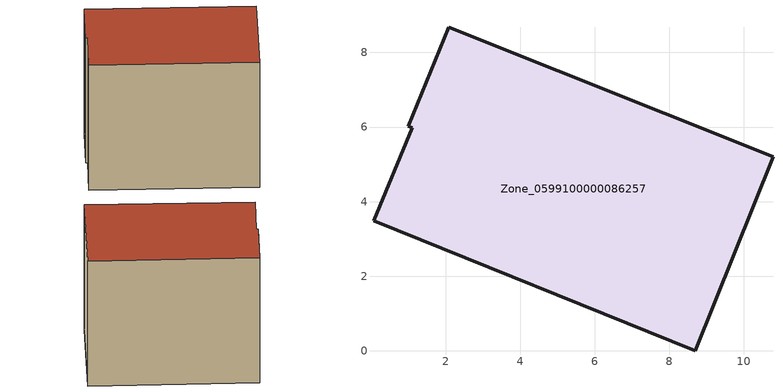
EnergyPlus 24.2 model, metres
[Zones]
Zone_0599100000086257
 floor ground (C_G): 1.1,5.98 1.01,6.02 2.08,8.68 10.78,5.21 8.69,0 0.07,3.49 z0.45
 wall outside (C_F): 8.69,0 10.78,5.21 2.08,8.68 1.01,6.02 1.1,5.98 0.07,3.49 8.69,0 z0.45:8.55
 roof outside (C_R): 1.1,5.98 0.07,3.49 8.69,0 10.78,5.21 2.08,8.68 1.01,6.02 z8.55
[BUILDING]
Pand.0599100000086257: North Axis=0; Terrain=City; Loads Convergence Tolerance Value=0.04; Temperature Convergence Tolerance Value=0.4; Solar Distribution=FullExterior; Maximum Number of Warmup Days=25; Minimum Number of Warmup Days=1
[Site:Location]
Rotterdam.The.Hague.AP_ZH_NLD Design_Conditions: Latitude=51.96; Longitude=4.45; Time Zone=1; Elevation=-4.5
[SITE:GROUNDTEMPERATURE:BUILDINGSURFACE]
18, 18, 18, 18, 18, 18, 18, 18, 18, 18, 18, 18
[MATERIAL] Thermal Absorptance=0.9; Solar Absorptance=0.7; Visible Absorptance=0.7
Name | Roughness | Thickness | Conductivity | Density | Specific Heat
G.TI.1965-1974 | MediumSmooth | 0.15 | 0.882353 | 540 | 1210
F.TI.1965-1974 | Rough | 0.3 | 0.697674 | 1920 | 840
R.TI.1965-1974 | MediumRough | 0.2 | 0.232558 | 1500 | 1000
[CONSTRUCTION]
C_G: G.TI.1965-1974
C_F: F.TI.1965-1974
C_R: R.TI.1965-1974
[ZONE]
Zone_0599100000086257: Type=1; Multiplier=1; Ceiling Height=Autocalculate; Volume=Autocalculate; Floor Area=autocalculate; Part of Total Floor Area=Yes
[ZONEINFILTRATION:DESIGNFLOWRATE]
Infil_Zone_0599100000086257: Zone or ZoneList or Space or SpaceList=Zone_0599100000086257; Schedule=AlwaysOn; Design Flow Rate Calculation Method=Flow/Area; Flow Rate per Floor Area=0.003; Constant Term Coefficient=1; Temperature Term Coefficient=0; Velocity Term Coefficient=0; Velocity Squared Term Coefficient=0
[HVACTEMPLATE:ZONE:IDEALLOADSAIRSYSTEM]
Zone_0599100000086257: Maximum Heating Supply Air Temperature=50; Minimum Cooling Supply Air Temperature=13; Maximum Heating Supply Air Humidity Ratio=0.0156; Minimum Cooling Supply Air Humidity Ratio=0.0077; Heating Limit=NoLimit; Cooling Limit=NoLimit; Dehumidification Control Type=ConstantSensibleHeatRatio; Cooling Sensible Heat Ratio=0.7; Dehumidification Setpoint=60; Humidification Control Type=None; Humidification Setpoint=30; Outdoor Air Method=None; Outdoor Air Flow Rate per Person=0.00944; Outdoor Air Flow Rate per Zone Floor Area=0; Outdoor Air Flow Rate per Zone=0; Demand Controlled Ventilation Type=None; Outdoor Air Economizer Type=NoEconomizer; Heat Recovery Type=None; Sensible Heat Recovery Effectiveness=0.7; Latent Heat Recovery Effectiveness=0.65
[ZONECONTROL:THERMOSTAT]
ThermostatControl_Zone_0599100000086257: Zone or ZoneList=Zone_0599100000086257; Control Type Schedule=DualSetpointControlType; Control 1=Thermostat_Zone_0599100000086257; Temperature Difference Between Cutout And Setpoint=0
[THERMOSTATSETPOINT:DUALSETPOINT]
Thermostat_Zone_0599100000086257: Heating Setpoint Temperature Schedule=HeatingSetpoint_Zone_0599100000086257; Cooling Setpoint Temperature Schedule=CoolingSetpoint_Zone_0599100000086257
[SCHEDULE:COMPACT]
HeatingSetpoint_Zone_0599100000086257: Through: 12/31, For: AllDays, Until: 24:00, 21
CoolingSetpoint_Zone_0599100000086257: Through: 12/31, For: AllDays, Until: 24:00, 24
DualSetpointControlType: Through: 12/31, For: AllDays, Until: 24:00, 4
AlwaysOn: Through: 12/31, For: AllDays, Until: 24:00, 1
